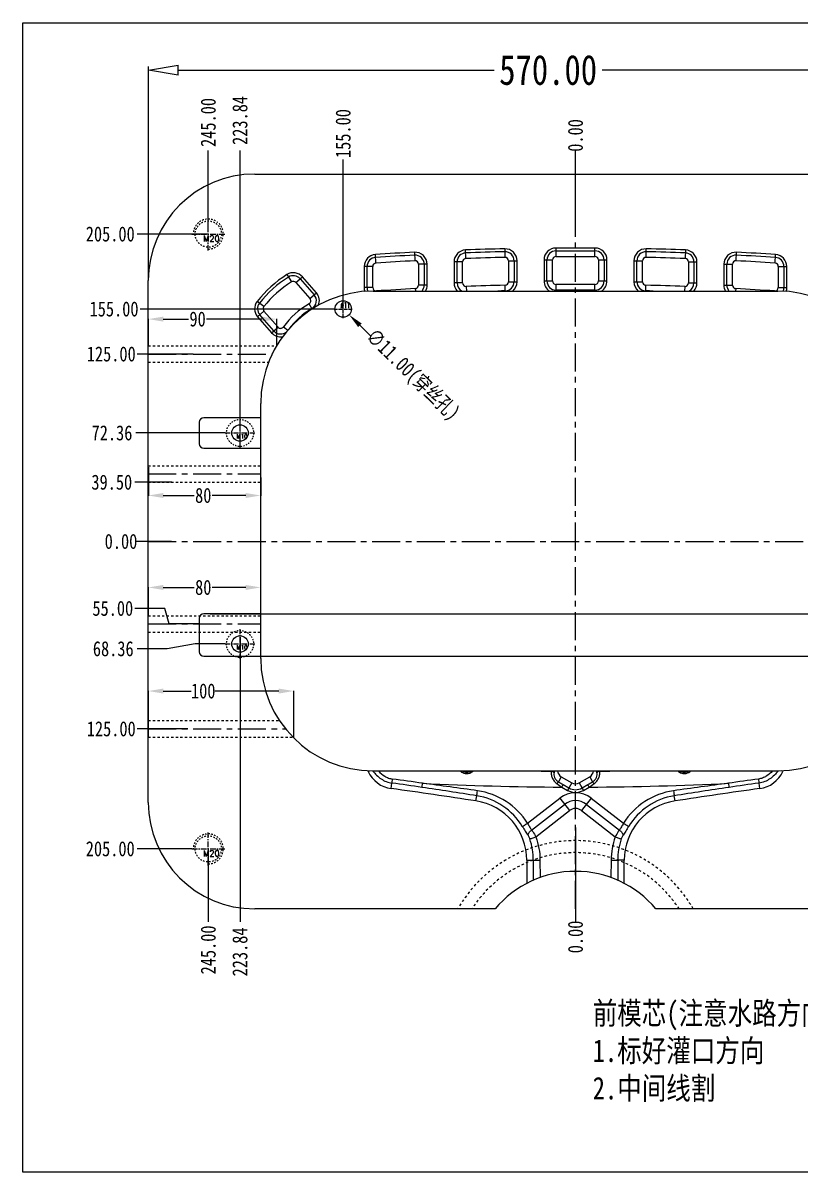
# Model space of a CAD drawing. Header units: millimetres. Extents: x 309 to 11345, y -1340 to 1318.
# Drawn here: x 1798 to 2316, y -884 to -118 of the extents above; entities that cross this region are included whole.
import ezdxf

# ---------------------------------------------------------------- set-up
doc = ezdxf.new("R2010")
doc.units = ezdxf.units.MM
doc.header["$LTSCALE"] = 16.335
doc.header["$PDMODE"] = 3
doc.header["$PDSIZE"] = 0.3125
doc.linetypes.add('CENTER', pattern=[0.6, 0.375, -0.075, 0.075, -0.075])
doc.linetypes.add('HIDDEN', pattern=[0.2, 0.1, -0.1])
doc.layers.get('0').update_dxf_attribs({"linetype": 'CONTINUOUS'})
doc.layers.get('Defpoints').update_dxf_attribs({"linetype": 'CONTINUOUS'})
for name, color, linetype, lineweight in [('cool', 153, 'HIDDEN', 9), ('insert', 85, 'CONTINUOUS', 20), ('screw', 33, 'CONTINUOUS', 13)]:
    doc.layers.add(name, color=color, linetype=linetype, lineweight=lineweight)
doc.layers.add('DEFAULT_2', color=8, linetype='HIDDEN')
doc.styles.get("Standard").update_dxf_attribs({"font": 'txt', "width": 0.8})
doc.styles.add('TXT', font='txt.shx', dxfattribs={"bigfont": 'gbcbig.shx'})
doc.styles.add('TXT05', font='txt.shx', dxfattribs={"width": 0.5, "bigfont": 'gbcbig.shx'})
doc.dimstyles.get("Standard").update_dxf_attribs({"dimtxt": 0.15625, "dimasz": 0.1875, "dimexe": 0.125, "dimexo": 0.0625, "dimtad": 0, "dimtih": 1, "dimtoh": 1, "dimdsep": 46, "dimtxsty": 'Standard', "dimcen": 0.09, "dimadec": 0, "dimazin": 0, "dimtp": 0.01, "dimtm": 0.01, "dimtfac": 1, "dimtofl": 0, "dimtmove": 0, "dimatfit": 3, "dimfxl": 0, "dimtolj": 1, "dimarcsym": 0})
doc.dimstyles.new('STANDARD$0', dxfattribs={"dimscale": 2, "dimtxt": 3, "dimasz": 3, "dimexe": 1.25, "dimexo": 0.625, "dimgap": 0.5, "dimtad": 0, "dimdsep": 46, "dimlunit": 6, "dimtxsty": 'Standard', "dimblk": 'CLOSEDBLANK', "dimcen": 0, "dimclrt": 2, "dimazin": 2, "dimtfac": 2, "dimtmove": 1, "dimatfit": 3, "dimfxl": 0, "dimtolj": 1, "dimtzin": 0, "dimarcsym": 0})

# ---------------------------------------------------------------- blocks, each defined once
blk = doc.blocks.new('screw_m20_g')
at = {"layer": 'screw', "color": 1, "linetype": 'CENTER', "ltscale": 0.621977}
for p, q in [((0, -11), (0, 11)), ((-11, 0), (11, 0))]:
    blk.add_line(p, q, dxfattribs=at)
at = {"layer": 'screw', "linetype": 'HIDDEN', "ltscale": 0.621977}
blk.add_circle((0, 0), 8.75, dxfattribs=at)
at = {"layer": 'screw', "color": 92, "linetype": 'HIDDEN', "ltscale": 0.621977}
blk.add_arc((0, 0), 10, 270, 180, dxfattribs=at)
at = {"layer": 'screw', "color": 6, "style": 'TXT'}
blk.add_text('M20', height=4, dxfattribs=at).set_placement((-3.4, -5))
blk = doc.blocks.new('screw_m10_i')
at = {"layer": 'screw', "color": 1, "linetype": 'CENTER', "ltscale": 0.55978}
for p, q in [((0, -9.9), (0, 9.9)), ((-9.9, 0), (9.9, 0))]:
    blk.add_line(p, q, dxfattribs=at)
at = {"layer": 'screw', "color": 8, "linetype": 'HIDDEN', "ltscale": 0.55978}
blk.add_circle((0, 0), 9, dxfattribs=at)
at = {"layer": 'screw', "color": 33}
blk.add_circle((0, 0), 5.5, dxfattribs=at)
at = {"layer": 'screw', "color": 6, "style": 'TXT'}
blk.add_text('M10', height=2.7, dxfattribs=at).set_placement((-2.34, -3.6))
blk = doc.blocks.new('*D55')
at = {"color": 4, "lineweight": -2}
for p, q in [((1881.23, -332.9), (1881.23, -315.05)), ((1891.23, -315.17), (1908.09, -315.17)), ((1956.87, -315.17), (1920.09, -315.17)), ((1966.87, -332.9), (1966.87, -315.05))]:
    blk.add_line(p, q, dxfattribs=at)
at = {"color": 4}
for points in [[(1891.23, -313.51), (1891.23, -316.84), (1881.23, -315.17)], [(1956.87, -313.51), (1956.87, -316.84), (1966.87, -315.17)]]:
    blk.add_solid(points, dxfattribs=at)
at = {"layer": 'Defpoints', "color": 0}
for p in [(1881.23, -315.17), (1881.23, -332.96), (1966.87, -332.96)]:
    blk.add_point(p, dxfattribs=at)
at = {"color": 6, "insert": (1914.09, -315.17), "char_height": 10, "attachment_point": 5}
blk.add_mtext('\\A1;90', dxfattribs=at)
blk = doc.blocks.new('*D54')
at = {"color": 4, "lineweight": -2}
for p, q in [((1881.23, -593.96), (1881.23, -563.08)), ((1891.23, -563.21), (1909.86, -563.21)), ((1968.2, -563.21), (1925.86, -563.21)), ((1978.2, -594.43), (1978.2, -563.08))]:
    blk.add_line(p, q, dxfattribs=at)
at = {"color": 4}
for points in [[(1891.23, -561.54), (1891.23, -564.88), (1881.23, -563.21)], [(1968.2, -561.54), (1968.2, -564.88), (1978.2, -563.21)]]:
    blk.add_solid(points, dxfattribs=at)
at = {"layer": 'Defpoints', "color": 0}
for p in [(1881.23, -563.21), (1881.23, -594.02), (1978.2, -594.49)]:
    blk.add_point(p, dxfattribs=at)
at = {"color": 6, "insert": (1917.86, -563.21), "char_height": 10, "attachment_point": 5}
blk.add_mtext('\\A1;100', dxfattribs=at)
blk = doc.blocks.new('*D56')
at = {"color": 4, "lineweight": -2}
for p, q in [((1881.23, -512.96), (1881.23, -494)), ((1891.23, -494.12), (1911.86, -494.12)), ((1946.23, -494.12), (1923.86, -494.12)), ((1956.23, -506.16), (1956.23, -494))]:
    blk.add_line(p, q, dxfattribs=at)
at = {"color": 4}
for points in [[(1891.23, -492.46), (1891.23, -495.79), (1881.23, -494.12)], [(1946.23, -492.46), (1946.23, -495.79), (1956.23, -494.12)]]:
    blk.add_solid(points, dxfattribs=at)
at = {"layer": 'Defpoints', "color": 0}
for p in [(1881.23, -494.12), (1881.23, -513.02), (1956.23, -506.22)]:
    blk.add_point(p, dxfattribs=at)
at = {"color": 6, "insert": (1917.86, -494.12), "char_height": 10, "attachment_point": 5}
blk.add_mtext('\\A1;80', dxfattribs=at)
blk = doc.blocks.new('*D57')
at = {"color": 4, "lineweight": -2}
for p, q in [((1881.23, -413.96), (1881.23, -432.92)), ((1956.23, -420.76), (1956.23, -432.92)), ((1891.23, -432.79), (1911.86, -432.79)), ((1946.23, -432.79), (1923.86, -432.79))]:
    blk.add_line(p, q, dxfattribs=at)
at = {"color": 4}
for points in [[(1891.23, -431.13), (1891.23, -434.46), (1881.23, -432.79)], [(1946.23, -431.13), (1946.23, -434.46), (1956.23, -432.79)]]:
    blk.add_solid(points, dxfattribs=at)
at = {"layer": 'Defpoints', "color": 0}
for p in [(1881.23, -413.9), (1956.23, -420.69), (1881.23, -432.79)]:
    blk.add_point(p, dxfattribs=at)
at = {"color": 6, "insert": (1917.86, -432.79), "char_height": 10, "attachment_point": 5}
blk.add_mtext('\\A1;80', dxfattribs=at)
blk = doc.blocks.new('*D58')
at = {"color": 4, "lineweight": -2}
blk.add_line((2435.87, -463.46), (2459.47, -463.46), dxfattribs=at)
at = {"layer": 'Defpoints', "color": 0}
for p in [(2166.23, -463.46), (2435.8, -463.46), (2459.47, -463.46)]:
    blk.add_point(p, dxfattribs=at)
at = {"color": 6, "insert": (2469.47, -463.46), "char_height": 10, "attachment_point": 5}
blk.add_mtext('\\A1;0.00', dxfattribs=at)
blk = doc.blocks.new('*D59')
at = {"color": 4, "lineweight": -2}
blk.add_line((2400.03, -391.1), (2459.47, -391.1), dxfattribs=at)
at = {"layer": 'Defpoints', "color": 0}
for p in [(2399.97, -391.1), (2459.47, -391.1), (2166.23, -463.46)]:
    blk.add_point(p, dxfattribs=at)
at = {"color": 6, "insert": (2475.47, -391.1), "char_height": 10, "attachment_point": 5}
blk.add_mtext('\\A1;72.36', dxfattribs=at)
blk = doc.blocks.new('*D60')
at = {"color": 4, "lineweight": -2}
blk.add_line((2421.26, -338.46), (2458.63, -338.46), dxfattribs=at)
at = {"layer": 'Defpoints', "color": 0}
for p in [(2421.19, -338.46), (2458.63, -338.46), (2166.23, -463.46)]:
    blk.add_point(p, dxfattribs=at)
at = {"color": 6, "insert": (2475.97, -338.46), "char_height": 10, "attachment_point": 5}
blk.add_mtext('\\A1;125.00', dxfattribs=at)
blk = doc.blocks.new('*D61')
at = {"color": 4, "lineweight": -2}
blk.add_line((2411.29, -258.46), (2458.63, -258.46), dxfattribs=at)
at = {"layer": 'Defpoints', "color": 0}
for p in [(2411.23, -258.46), (2458.63, -258.46), (2166.23, -463.46)]:
    blk.add_point(p, dxfattribs=at)
at = {"color": 6, "insert": (2476.63, -258.46), "char_height": 10, "attachment_point": 5}
blk.add_mtext('\\A1;205.00', dxfattribs=at)
blk = doc.blocks.new('*D62')
at = {"color": 4, "lineweight": -2}
blk.add_line((2400.03, -521.82), (2458.63, -521.82), dxfattribs=at)
at = {"layer": 'Defpoints', "color": 0}
for p in [(2166.23, -463.46), (2399.97, -521.82), (2458.63, -521.82)]:
    blk.add_point(p, dxfattribs=at)
at = {"color": 6, "insert": (2474.63, -521.82), "char_height": 10, "attachment_point": 5}
blk.add_mtext('\\A1;58.36', dxfattribs=at)
blk = doc.blocks.new('*D63')
at = {"color": 4, "lineweight": -2}
blk.add_line((2424.86, -588.46), (2458.63, -588.46), dxfattribs=at)
at = {"layer": 'Defpoints', "color": 0}
for p in [(2166.23, -463.46), (2424.8, -588.46), (2458.63, -588.46)]:
    blk.add_point(p, dxfattribs=at)
at = {"color": 6, "insert": (2475.97, -588.46), "char_height": 10, "attachment_point": 5}
blk.add_mtext('\\A1;125.00', dxfattribs=at)
blk = doc.blocks.new('*D64')
at = {"color": 4, "lineweight": -2}
blk.add_line((2422.29, -668.46), (2458.63, -668.46), dxfattribs=at)
at = {"layer": 'Defpoints', "color": 0}
for p in [(2166.23, -463.46), (2422.23, -668.46), (2458.63, -668.46)]:
    blk.add_point(p, dxfattribs=at)
at = {"color": 6, "insert": (2476.63, -668.46), "char_height": 10, "attachment_point": 5}
blk.add_mtext('\\A1;205.00', dxfattribs=at)
blk = doc.blocks.new('*D65')
at = {"color": 4, "lineweight": -2}
blk.add_line((2166.23, -654.14), (2166.23, -717.19), dxfattribs=at)
at = {"layer": 'Defpoints', "color": 0}
for p in [(2166.23, -463.46), (2166.23, -654.07), (2166.23, -717.19)]:
    blk.add_point(p, dxfattribs=at)
at = {"color": 6, "insert": (2166.23, -727.19), "char_height": 10, "attachment_point": 5, "rotation": 90}
blk.add_mtext('\\A1;0.00', dxfattribs=at)
blk = doc.blocks.new('*D66')
at = {"color": 4, "lineweight": -2}
blk.add_line((2411.23, -668.52), (2411.23, -717.19), dxfattribs=at)
at = {"layer": 'Defpoints', "color": 0}
for p in [(2166.23, -463.46), (2411.23, -668.46), (2411.23, -717.19)]:
    blk.add_point(p, dxfattribs=at)
at = {"color": 6, "insert": (2411.23, -735.86), "char_height": 10, "attachment_point": 5, "rotation": 90}
blk.add_mtext('\\A1;245.00', dxfattribs=at)
blk = doc.blocks.new('*D67')
at = {"color": 4, "lineweight": -2}
blk.add_line((2390.07, -527.38), (2390.07, -717.19), dxfattribs=at)
at = {"layer": 'Defpoints', "color": 0}
for p in [(2166.23, -463.46), (2390.07, -527.32), (2390.07, -717.19)]:
    blk.add_point(p, dxfattribs=at)
at = {"color": 6, "insert": (2390.07, -737.19), "char_height": 10, "attachment_point": 5, "rotation": 90}
blk.add_mtext('\\A1;223.84', dxfattribs=at)
blk = doc.blocks.new('*D68')
at = {"color": 4, "lineweight": -2}
blk.add_line((2166.23, -242.78), (2166.23, -202.68), dxfattribs=at)
at = {"layer": 'Defpoints', "color": 0}
for p in [(2166.23, -202.68), (2166.23, -242.84), (2166.23, -463.46)]:
    blk.add_point(p, dxfattribs=at)
at = {"color": 6, "insert": (2166.23, -192.68), "char_height": 10, "attachment_point": 5, "rotation": 90}
blk.add_mtext('\\A1;0.00', dxfattribs=at)
blk = doc.blocks.new('*D69')
at = {"color": 4, "lineweight": -2}
blk.add_line((2390.07, -384.14), (2390.07, -202.68), dxfattribs=at)
at = {"layer": 'Defpoints', "color": 0}
for p in [(2390.07, -202.68), (2390.07, -384.21), (2166.23, -463.46)]:
    blk.add_point(p, dxfattribs=at)
at = {"color": 6, "insert": (2390.07, -182.68), "char_height": 10, "attachment_point": 5, "rotation": 90}
blk.add_mtext('\\A1;223.84', dxfattribs=at)
blk = doc.blocks.new('*D70')
at = {"color": 4, "lineweight": -2}
blk.add_line((2411.23, -253.48), (2411.23, -202.68), dxfattribs=at)
at = {"layer": 'Defpoints', "color": 0}
for p in [(2411.23, -202.68), (2411.23, -253.55), (2166.23, -463.46)]:
    blk.add_point(p, dxfattribs=at)
at = {"color": 6, "insert": (2411.23, -184.02), "char_height": 10, "attachment_point": 5, "rotation": 90}
blk.add_mtext('\\A1;245.00', dxfattribs=at)
blk = doc.blocks.new('_ClosedBlank')
at = {"color": 0, "linetype": 'ByBlock', "lineweight": -2}
for p, q in [((-1, 0.167), (0, 0)), ((-1, 0.167), (-1, -0.167)), ((0, 0), (-1, -0.167))]:
    blk.add_line(p, q, dxfattribs=at)
blk = doc.blocks.new('*D71')
at = {"color": 4, "lineweight": -2}
for p, q in [((1881.23, -288.21), (1881.23, -146.6)), ((1901.23, -149.1), (2111.98, -149.1)), ((2431.23, -149.1), (2183.98, -149.1)), ((2451.23, -316.21), (2451.23, -146.6))]:
    blk.add_line(p, q, dxfattribs=at)
at = {"layer": 'Defpoints', "color": 0}
for p in [(1881.23, -149.1), (1881.23, -289.46), (2451.23, -317.46)]:
    blk.add_point(p, dxfattribs=at)
at = {"color": 4, "lineweight": -2, "xscale": 20, "yscale": 20, "zscale": 20, "rotation": 180}
blk.add_blockref('_ClosedBlank', (1881.23, -149.1), dxfattribs=at)
at = {"color": 4, "lineweight": -2, "xscale": 20, "yscale": 20, "zscale": 20}
blk.add_blockref('_ClosedBlank', (2451.23, -149.1), dxfattribs=at)
at = {"color": 6, "insert": (2147.98, -149.1), "char_height": 20, "attachment_point": 5}
blk.add_mtext('\\A1;570.00', dxfattribs=at)
blk = doc.blocks.new('*D73')
at = {"color": 4, "lineweight": -2}
blk.add_line((1896.59, -463.46), (1872.99, -463.46), dxfattribs=at)
at = {"layer": 'Defpoints', "color": 0}
for p in [(1872.99, -463.46), (1896.65, -463.46), (2166.23, -463.46)]:
    blk.add_point(p, dxfattribs=at)
at = {"color": 6, "insert": (1862.99, -463.46), "char_height": 10, "attachment_point": 5}
blk.add_mtext('\\A1;0.00', dxfattribs=at)
blk = doc.blocks.new('*D75')
at = {"color": 4, "lineweight": -2}
blk.add_line((1932.43, -391.1), (1872.99, -391.1), dxfattribs=at)
at = {"layer": 'Defpoints', "color": 0}
for p in [(1872.99, -391.1), (1932.49, -391.1), (2166.23, -463.46)]:
    blk.add_point(p, dxfattribs=at)
at = {"color": 6, "insert": (1856.99, -391.1), "char_height": 10, "attachment_point": 5}
blk.add_mtext('\\A1;72.36', dxfattribs=at)
blk = doc.blocks.new('*D74')
at = {"color": 4, "lineweight": -2}
blk.add_line((1911.2, -338.46), (1873.82, -338.46), dxfattribs=at)
at = {"layer": 'Defpoints', "color": 0}
for p in [(1873.82, -338.46), (1911.27, -338.46), (2166.23, -463.46)]:
    blk.add_point(p, dxfattribs=at)
at = {"color": 6, "insert": (1856.49, -338.46), "char_height": 10, "attachment_point": 5}
blk.add_mtext('\\A1;125.00', dxfattribs=at)
blk = doc.blocks.new('*D76')
at = {"color": 4, "lineweight": -2}
blk.add_line((1921.17, -258.46), (1873.82, -258.46), dxfattribs=at)
at = {"layer": 'Defpoints', "color": 0}
for p in [(1873.82, -258.46), (1921.23, -258.46), (2166.23, -463.46)]:
    blk.add_point(p, dxfattribs=at)
at = {"color": 6, "insert": (1855.82, -258.46), "char_height": 10, "attachment_point": 5}
blk.add_mtext('\\A1;205.00', dxfattribs=at)
blk = doc.blocks.new('*D77')
at = {"color": 4, "lineweight": -2}
for p, q in [((1893.82, -535.04), (1873.82, -535.04)), ((1912.49, -531.82), (1893.82, -535.04)), ((1932.43, -531.82), (1912.49, -531.82))]:
    blk.add_line(p, q, dxfattribs=at)
at = {"layer": 'Defpoints', "color": 0}
for p in [(2166.23, -463.46), (1873.82, -535.04), (1932.49, -531.82)]:
    blk.add_point(p, dxfattribs=at)
at = {"color": 6, "insert": (1857.82, -535.04), "char_height": 10, "attachment_point": 5}
blk.add_mtext('\\A1;68.36', dxfattribs=at)
blk = doc.blocks.new('*D78')
at = {"color": 4, "lineweight": -2}
blk.add_line((1907.6, -588.46), (1873.82, -588.46), dxfattribs=at)
at = {"layer": 'Defpoints', "color": 0}
for p in [(2166.23, -463.46), (1873.82, -588.46), (1907.66, -588.46)]:
    blk.add_point(p, dxfattribs=at)
at = {"color": 6, "insert": (1856.49, -588.46), "char_height": 10, "attachment_point": 5}
blk.add_mtext('\\A1;125.00', dxfattribs=at)
blk = doc.blocks.new('*D79')
at = {"color": 4, "lineweight": -2}
blk.add_line((1910.17, -668.46), (1873.82, -668.46), dxfattribs=at)
at = {"layer": 'Defpoints', "color": 0}
for p in [(2166.23, -463.46), (1873.82, -668.46), (1910.23, -668.46)]:
    blk.add_point(p, dxfattribs=at)
at = {"color": 6, "insert": (1855.82, -668.46), "char_height": 10, "attachment_point": 5}
blk.add_mtext('\\A1;205.00', dxfattribs=at)
blk = doc.blocks.new('*D80')
at = {"color": 4, "lineweight": -2}
blk.add_line((1921.23, -668.52), (1921.23, -717.19), dxfattribs=at)
at = {"layer": 'Defpoints', "color": 0}
for p in [(2166.23, -463.46), (1921.23, -668.46), (1921.23, -717.19)]:
    blk.add_point(p, dxfattribs=at)
at = {"color": 6, "insert": (1921.23, -735.86), "char_height": 10, "attachment_point": 5, "rotation": 90}
blk.add_mtext('\\A1;245.00', dxfattribs=at)
blk = doc.blocks.new('*D81')
at = {"color": 4, "lineweight": -2}
blk.add_line((1942.39, -527.38), (1942.39, -717.19), dxfattribs=at)
at = {"layer": 'Defpoints', "color": 0}
for p in [(2166.23, -463.46), (1942.39, -527.32), (1942.39, -717.19)]:
    blk.add_point(p, dxfattribs=at)
at = {"color": 6, "insert": (1942.39, -737.19), "char_height": 10, "attachment_point": 5, "rotation": 90}
blk.add_mtext('\\A1;223.84', dxfattribs=at)
blk = doc.blocks.new('*D82')
at = {"color": 4, "lineweight": -2}
blk.add_line((1942.39, -384.14), (1942.39, -202.68), dxfattribs=at)
at = {"layer": 'Defpoints', "color": 0}
for p in [(1942.39, -202.68), (1942.39, -384.21), (2166.23, -463.46)]:
    blk.add_point(p, dxfattribs=at)
at = {"color": 6, "insert": (1942.39, -182.68), "char_height": 10, "attachment_point": 5, "rotation": 90}
blk.add_mtext('\\A1;223.84', dxfattribs=at)
blk = doc.blocks.new('*D83')
at = {"color": 4, "lineweight": -2}
blk.add_line((1921.23, -253.48), (1921.23, -202.68), dxfattribs=at)
at = {"layer": 'Defpoints', "color": 0}
for p in [(1921.23, -202.68), (1921.23, -253.55), (2166.23, -463.46)]:
    blk.add_point(p, dxfattribs=at)
at = {"color": 6, "insert": (1921.23, -184.02), "char_height": 10, "attachment_point": 5, "rotation": 90}
blk.add_mtext('\\A1;245.00', dxfattribs=at)
blk = doc.blocks.new('*D84')
at = {"color": 4, "lineweight": -2}
blk.add_line((1897, -423.96), (1872.19, -423.96), dxfattribs=at)
at = {"layer": 'Defpoints', "color": 0}
for p in [(1872.19, -423.96), (1897.07, -423.96), (2166.23, -463.46)]:
    blk.add_point(p, dxfattribs=at)
at = {"color": 6, "insert": (1856.85, -423.96), "char_height": 10, "attachment_point": 5}
blk.add_mtext('\\A1;39.50', dxfattribs=at)
blk = doc.blocks.new('*D85')
at = {"color": 4, "lineweight": -2}
for p, q in [((1892.19, -508.11), (1872.19, -508.11)), ((1895.23, -518.46), (1892.19, -508.11)), ((1915.17, -518.46), (1895.23, -518.46))]:
    blk.add_line(p, q, dxfattribs=at)
at = {"layer": 'Defpoints', "color": 0}
for p in [(2166.23, -463.46), (1872.19, -508.11), (1915.23, -518.46)]:
    blk.add_point(p, dxfattribs=at)
at = {"color": 6, "insert": (1857.52, -508.11), "char_height": 10, "attachment_point": 5}
blk.add_mtext('\\A1;55.00', dxfattribs=at)
blk = doc.blocks.new('csk_11')
at = {"layer": 'insert', "color": 1, "linetype": 'CENTER', "ltscale": 0.342088}
for p, q in [((-6.05, 0), (6.05, 0)), ((0, -6.05), (0, 6.05))]:
    blk.add_line(p, q, dxfattribs=at)
at = {"layer": 'insert'}
blk.add_circle((0, 0), 5.5, dxfattribs=at)
at = {"layer": 'insert', "color": 6, "style": 'TXT05', "width": 0.5}
blk.add_text('%%c11', height=3.96, dxfattribs=at).set_placement((-1.65, 0.55))
blk = doc.blocks.new('*D87')
at = {"color": 4, "lineweight": -2}
blk.add_line((2029.53, -326.21), (2022.36, -319.25), dxfattribs=at)
at = {"color": 4}
blk.add_solid([(2023.52, -318.05), (2021.2, -320.45), (2015.18, -312.29)], dxfattribs=at)
at = {"layer": 'Defpoints', "color": 0}
for p in [(2007.28, -304.63), (2015.18, -312.29)]:
    blk.add_point(p, dxfattribs=at)
at = {"color": 6, "insert": (2057.1, -352.95), "char_height": 10, "attachment_point": 5, "rotation": 315.87613}
blk.add_mtext('\\A1;∅11.00(穿丝孔)', dxfattribs=at)
blk = doc.blocks.new('*D88')
at = {"color": 4, "lineweight": -2}
blk.add_line((2005.12, -308.46), (1875.69, -308.46), dxfattribs=at)
at = {"layer": 'Defpoints', "color": 0}
for p in [(1875.69, -308.46), (2005.18, -308.46), (2166.23, -463.46)]:
    blk.add_point(p, dxfattribs=at)
at = {"color": 6, "insert": (1858.36, -308.46), "char_height": 10, "attachment_point": 5}
blk.add_mtext('\\A1;155.00', dxfattribs=at)
blk = doc.blocks.new('*D89')
at = {"color": 4, "lineweight": -2}
blk.add_line((2011.23, -308.4), (2011.23, -208.76), dxfattribs=at)
at = {"layer": 'Defpoints', "color": 0}
for p in [(2011.23, -208.76), (2011.23, -308.46), (2166.23, -463.46)]:
    blk.add_point(p, dxfattribs=at)
at = {"color": 6, "insert": (2011.23, -191.43), "char_height": 10, "attachment_point": 5, "rotation": 90}
blk.add_mtext('\\A1;155.00', dxfattribs=at)
blk = doc.blocks.new('*D215')
at = {"color": 4, "lineweight": -2}
for p, q in [((2448.48, -491.64), (2448.48, -471.64)), ((1922.53, -511.64), (2450.98, -511.64)), ((2448.48, -511.64), (2448.48, -539.99)), ((1925.65, -539.99), (2450.98, -539.99)), ((2448.48, -559.99), (2448.48, -579.99))]:
    blk.add_line(p, q, dxfattribs=at)
at = {"layer": 'Defpoints', "color": 0}
for p in [(1921.28, -511.64), (1924.4, -539.99), (2448.48, -539.99)]:
    blk.add_point(p, dxfattribs=at)
at = {"color": 4, "lineweight": -2, "xscale": 20, "yscale": 20, "zscale": 20}
for p, rotation in [((2448.48, -511.64), 270), ((2448.48, -539.99), 90)]:
    blk.add_blockref('_ClosedBlank', p, dxfattribs=dict(at, rotation=rotation))
at = {"color": 6, "insert": (2448.48, -510.6), "char_height": 20, "attachment_point": 5, "rotation": 90}
blk.add_mtext('\\A1;28.35', dxfattribs=at)

msp = doc.modelspace()

# ---------------------------------------------------------------- linework, layer by layer
at = {"color": 7, "linetype": 'Continuous'}
for p, q in [((1952.229, -218.458), (2380.229, -218.458)), ((2153.229, -273.461), (2153.229, -267.748)), ((2179.229, -267.748), (2153.229, -267.748)), ((2179.229, -273.461), (2179.229, -267.748)), ((2033.08, -277.804), (2032.708, -272.104)), ((2058.81, -270.566), (2059.109, -276.271)), ((2093.147, -274.769), (2092.943, -269.06)), ((2119.045, -268.292), (2119.177, -274.003)), ((2145.229, -275.748), (2145.229, -289.748)), ((2145.229, -275.748), (2150.942, -275.748)), ((2147.183, -289.748), (2147.183, -275.748)), ((2150.942, -289.748), (2150.942, -275.748)), ((2153.229, -269.702), (2179.229, -269.702)), ((2153.229, -273.461), (2179.229, -273.461)), ((2181.517, -275.748), (2181.517, -289.748)), ((2181.517, -275.748), (2187.229, -275.748)), ((2185.275, -275.748), (2185.275, -289.748)), ((2187.229, -289.748), (2187.229, -275.748)), ((2213.282, -274.003), (2213.413, -268.292)), ((2239.515, -269.06), (2239.311, -274.769)), ((2273.349, -276.271), (2273.649, -270.566)), ((2299.378, -277.804), (2299.751, -272.104)), ((2025.229, -280.087), (2025.229, -294.117)), ((2030.942, -280.087), (2025.229, -280.087)), ((2027.183, -294.117), (2027.183, -280.087)), ((2030.942, -294.117), (2030.942, -280.087)), ((2061.517, -278.555), (2061.517, -292.575)), ((2067.229, -278.555), (2061.517, -278.555)), ((2065.275, -278.555), (2065.275, -292.575)), ((2067.229, -292.575), (2067.229, -278.555)), ((2085.229, -277.054), (2085.229, -291.063)), ((2090.942, -277.054), (2085.229, -277.054)), ((2087.183, -291.063), (2087.183, -277.054)), ((2090.942, -291.063), (2090.942, -277.054)), ((2121.517, -276.29), (2121.517, -290.293)), ((2121.517, -276.29), (2127.229, -276.29)), ((2125.275, -276.29), (2125.275, -290.293)), ((2127.229, -290.293), (2127.229, -276.29)), ((2205.229, -276.29), (2205.229, -290.293)), ((2205.229, -276.29), (2210.942, -276.29)), ((2207.183, -290.293), (2207.183, -276.29)), ((2210.942, -290.293), (2210.942, -276.29)), ((2241.517, -277.054), (2241.517, -291.063)), ((2241.517, -277.054), (2247.229, -277.054)), ((2245.275, -277.054), (2245.275, -291.063)), ((2247.229, -291.063), (2247.229, -277.054)), ((2265.229, -278.555), (2265.229, -292.575)), ((2265.229, -278.555), (2270.942, -278.555)), ((2267.183, -292.575), (2267.183, -278.555)), ((2270.942, -292.575), (2270.942, -278.555)), ((2301.517, -280.087), (2301.517, -294.117)), ((2301.517, -280.087), (2307.229, -280.087)), ((2305.275, -280.087), (2305.275, -294.117)), ((2307.229, -294.117), (2307.229, -280.087)), ((1881.229, -637.458), (1881.229, -289.458)), ((1973.721, -285.462), (1976.754, -290.303)), ((1979.692, -290.737), (1983.994, -286.979)), ((1979.692, -290.737), (1989.048, -301.449)), ((1982.522, -288.264), (1991.879, -298.976)), ((1993.35, -297.691), (1983.994, -286.979)), ((2090.942, -291.063), (2085.229, -291.063)), ((2121.517, -290.293), (2127.229, -290.293)), ((2145.229, -289.748), (2150.942, -289.748)), ((2181.517, -289.748), (2187.229, -289.748)), ((2205.229, -290.293), (2210.942, -290.293)), ((2241.517, -291.063), (2247.229, -291.063)), ((1989.048, -301.449), (1993.35, -297.691)), ((2030.942, -294.117), (2025.229, -294.117)), ((2059.35, -294.859), (2059.435, -296.458)), ((2067.229, -292.575), (2061.517, -292.575)), ((2093.312, -293.349), (2093.424, -296.458)), ((2119.372, -296.458), (2119.282, -292.58)), ((2153.229, -296.458), (2153.229, -292.035)), ((2179.229, -292.035), (2153.229, -292.035)), ((2179.229, -295.794), (2153.229, -295.794)), ((2179.229, -296.458), (2179.229, -292.035)), ((2213.086, -296.458), (2213.176, -292.58)), ((2239.147, -293.349), (2239.035, -296.458)), ((2265.229, -292.575), (2270.942, -292.575)), ((2273.108, -294.859), (2273.024, -296.458)), ((2301.517, -294.117), (2307.229, -294.117)), ((1958.314, -306.864), (1953.825, -303.33)), ((1990.491, -308.486), (1988.461, -304.939)), ((1954.086, -313.542), (1958.388, -309.784)), ((1954.086, -313.542), (1963.499, -324.318)), ((1964.97, -323.033), (1955.557, -312.257)), ((1967.801, -320.56), (1958.388, -309.784)), ((1963.499, -324.318), (1967.801, -320.56)), ((1971.385, -320.384), (1974.389, -322.528)), ((1956.229, -380.928), (1918.229, -380.928)), ((1915.229, -383.928), (1915.229, -398.273)), ((1918.229, -401.273), (1956.229, -401.273)), ((1956.229, -511.643), (1918.229, -511.643)), ((1915.229, -514.643), (1915.229, -536.988)), ((1918.229, -539.988), (1956.229, -539.988)), ((2027.901, -616.89), (2027.66, -616.373)), ((2027.901, -616.89), (2028.905, -616.422)), ((2156.761, -620.418), (2154.842, -623.743)), ((2156.761, -620.418), (2163.729, -624.441)), ((2168.729, -624.441), (2175.697, -620.418)), ((2175.697, -620.418), (2177.617, -623.743)), ((2304.557, -616.89), (2303.554, -616.422)), ((2304.799, -616.373), (2304.557, -616.89)), ((2043.284, -628.249), (2043.795, -624.561)), ((2157.076, -627.26), (2158.016, -625.633)), ((2157.076, -627.26), (2160.845, -629.436)), ((2158.016, -625.633), (2161.785, -627.809)), ((2163.729, -624.441), (2160.845, -629.436)), ((2168.729, -624.441), (2171.613, -629.436)), ((2170.674, -627.809), (2174.443, -625.633)), ((2171.613, -629.436), (2175.383, -627.26)), ((2175.383, -627.26), (2174.443, -625.633)), ((2289.174, -628.249), (2288.664, -624.561)), ((2099.824, -636.521), (2100.358, -633.058)), ((2134.198, -651.408), (2155.681, -634.636)), ((2155.681, -634.636), (2162.164, -642.94)), ((2176.778, -634.636), (2170.294, -642.94)), ((2176.778, -634.636), (2198.26, -651.408)), ((2232.634, -636.521), (2232.1, -633.058)), ((2136.947, -655.945), (2158.922, -638.788)), ((2139.759, -660.432), (2162.164, -642.94)), ((2170.294, -642.94), (2192.699, -660.432)), ((2173.536, -638.788), (2195.512, -655.945)), ((2133.729, -676.054), (2138.047, -676.054)), ((2133.729, -676.054), (2133.729, -691.46)), ((2138.047, -676.054), (2137.989, -689.407)), ((2142.526, -676.054), (2142.673, -687.541)), ((2189.932, -676.054), (2189.786, -687.541)), ((2198.729, -676.054), (2194.411, -676.054)), ((2194.411, -676.054), (2194.469, -689.407)), ((2198.729, -691.46), (2198.729, -676.054)), ((2112.61, -708.458), (1952.229, -708.458)), ((2380.229, -708.458), (2219.848, -708.458))]:
    msp.add_line(p, q, dxfattribs=at)
at = {"color": 1, "linetype": 'CENTER', "ltscale": 3.047689}
for p, q in [((2166.229, -708.458), (2166.229, -218.458)), ((1881.229, -338.458), (1963.879, -338.458)), ((1881.229, -418.458), (1956.229, -418.458)), ((1881.229, -463.458), (2451.229, -463.458)), ((1881.229, -518.458), (1956.229, -518.458)), ((1881.229, -588.458), (1972.783, -588.458))]:
    msp.add_line(p, q, dxfattribs=at)
at = {"color": 2, "linetype": 'Continuous'}
for p, q in [((2031.229, -296.458), (2301.229, -296.458)), ((1956.229, -541.458), (1956.229, -371.458)), ((2031.229, -616.458), (2301.229, -616.458))]:
    msp.add_line(p, q, dxfattribs=at)
msp.add_lwpolyline([(1797.59, -117.684), (2677.344, -117.684), (2677.344, -883.961), (1797.59, -883.961)], close=True)
at = {"color": 7, "linetype": 'Continuous'}
for centre, radius, start, end in [((1952.229, -289.458), 71, 90, 180), ((2153.229, -275.748), 8, 90, 180), ((2179.229, -275.748), 8, 0, 90), ((2033.229, -280.087), 8, 93.736489, 180), ((2033.229, -280.087), 6.046, 93.736489, 180), ((2166.229, -2316.633), 2048.885, 93.005295, 93.736489), ((2166.229, -2316.633), 2046.931, 93.005295, 93.736489), ((2059.229, -278.555), 8, 0, 93.005295), ((2059.229, -278.555), 6.046, 0, 93.005295), ((2093.229, -277.054), 8, 92.049839, 180), ((2093.229, -277.054), 6.046, 92.049839, 180), ((2093.229, -277.054), 2.287, 92.049839, 180), ((2166.229, -2316.633), 2048.885, 91.319594, 92.049839), ((2166.229, -2316.633), 2046.931, 91.319594, 92.049839), ((2166.229, -2316.633), 2043.172, 91.319594, 92.049839), ((2119.229, -276.29), 8, 0, 91.319594), ((2119.229, -276.29), 6.046, 0, 91.319594), ((2119.229, -276.29), 2.287, 0, 91.319594), ((2153.229, -275.748), 6.046, 90, 180), ((2153.229, -275.748), 2.287, 90, 180), ((2179.229, -275.748), 6.046, 0, 90), ((2179.229, -275.748), 2.287, 0, 90), ((2213.229, -276.29), 8, 88.680406, 180), ((2213.229, -276.29), 6.046, 88.680406, 180), ((2213.229, -276.29), 2.287, 88.680406, 180), ((2166.229, -2316.633), 2043.172, 87.950161, 88.680406), ((2166.229, -2316.633), 2046.931, 87.950161, 88.680406), ((2166.229, -2316.633), 2048.885, 87.950161, 88.680406), ((2239.229, -277.054), 2.287, 0, 87.950161), ((2239.229, -277.054), 6.046, 0, 87.950161), ((2239.229, -277.054), 8, 0, 87.950161), ((2273.229, -278.555), 8, 86.994705, 180), ((2273.229, -278.555), 6.046, 86.994705, 180), ((2166.229, -2316.633), 2046.931, 86.263511, 86.994705), ((2166.229, -2316.633), 2048.885, 86.263511, 86.994705), ((2299.229, -280.087), 6.046, 0, 86.263511), ((2299.229, -280.087), 8, 0, 86.263511), ((2033.229, -280.087), 2.287, 93.736489, 180), ((2166.229, -2316.633), 2043.172, 93.005295, 93.736489), ((2059.229, -278.555), 2.287, 0, 93.005295), ((2273.229, -278.555), 2.287, 86.994705, 180), ((2166.229, -2316.633), 2043.172, 86.263511, 86.994705), ((2299.229, -280.087), 2.287, 0, 86.263511), ((2015.189, -351.649), 78.105, 122.068367, 141.782298), ((2015.189, -351.649), 76.151, 122.068367, 141.782298), ((2015.189, -351.649), 72.392, 122.068367, 141.782298), ((1977.969, -292.242), 8, 41.136455, 122.068367), ((1977.969, -292.242), 6.046, 41.136455, 122.068367), ((1977.969, -292.242), 2.287, 41.136455, 122.068367), ((2093.229, -291.063), 8, 180, 222.401184), ((2093.229, -291.063), 6.046, 180, 243.153967), ((2093.229, -291.063), 2.287, 180, 272.064003), ((2119.229, -290.293), 2.287, 271.328711, 0), ((2119.229, -290.293), 6.046, 271.328711, 0), ((2119.229, -290.293), 8, 309.595026, 0), ((2153.229, -289.748), 8, 180, 237.008357), ((2153.229, -289.748), 6.046, 180, 270), ((2153.229, -289.748), 2.287, 180, 270), ((2179.229, -289.748), 6.046, 270, 0), ((2179.229, -289.748), 2.287, 270, 0), ((2179.229, -289.748), 8, 302.991643, 0), ((2213.229, -290.293), 8, 180, 230.404974), ((2213.229, -290.293), 6.046, 180, 268.671289), ((2213.229, -290.293), 2.287, 180, 268.671289), ((2239.229, -291.063), 2.287, 267.935997, 0), ((2239.229, -291.063), 6.046, 296.846033, 0), ((2239.229, -291.063), 8, 317.598816, 0), ((1987.325, -302.953), 8, 338.186333, 41.136455), ((2033.229, -294.117), 8, 180, 198.58228), ((2033.229, -294.117), 6.046, 180, 203.643356), ((2033.229, -294.117), 2.287, 179.999514, 273.762821), ((2166.229, -2316.633), 2024.597, 93.026072, 93.762335), ((2059.229, -292.575), 2.287, 273.026072, 0), ((2059.229, -292.575), 6.046, 320.038553, 0), ((2059.229, -292.575), 8, 330.96057, 0), ((2166.229, -2316.633), 2024.597, 91.328711, 92.064003), ((2166.229, -2316.633), 2020.838, 91.328711, 91.468118), ((2166.229, -2316.633), 2020.838, 88.531881, 88.671289), ((2166.229, -2316.633), 2024.597, 87.935997, 88.671289), ((2273.229, -292.575), 8, 180, 209.03943), ((2273.229, -292.575), 6.046, 180, 219.961447), ((2273.229, -292.575), 2.287, 180, 266.973928), ((2166.229, -2316.633), 2024.597, 86.237665, 86.973928), ((2299.229, -294.117), 2.287, 266.237179, 0.000486), ((2299.229, -294.117), 6.046, 336.356644, 0), ((2299.229, -294.117), 8, 341.41772, 0), ((1960.111, -308.279), 8, 141.782298, 221.136455), ((1960.111, -308.279), 6.046, 141.782298, 221.136455), ((2015.189, -351.649), 53.817, 119.778573, 144.482758), ((1987.325, -302.953), 2.287, 299.778573, 41.136455), ((1987.325, -302.953), 6.046, 299.778573, 41.136455), ((1960.111, -308.279), 2.287, 141.782298, 221.136455), ((2015.189, -351.649), 50.058, 119.778573, 143.59023), ((1969.524, -319.056), 2.287, 221.136455, 324.482758), ((1969.524, -319.056), 8, 221.136455, 279.685724), ((1969.524, -319.056), 6.046, 221.136455, 310.036579), ((1918.229, -383.928), 3, 90, 180), ((1918.229, -398.273), 3, 180, 270), ((1918.229, -514.643), 3, 90, 180), ((1918.229, -536.988), 3, 180, 270), ((2046.027, -608.438), 20, 205, 262.117079), ((2055.884, -597.496), 31.297, 217.290758, 217.565114), ((2093.661, -612.103), 6.163, 251.68577, 289.066469), ((2166.229, 1403.717), 2020.391, 269.161892, 269.54237), ((2160.624, -618.31), 10.668, 170.002163, 170.828448), ((2160.167, -619.666), 8.493, 157.810068, 166.174648), ((2159.261, -616.088), 5, 184.244471, 240), ((2173.197, -616.088), 5, 300, 355.755529), ((2172.293, -619.665), 8.492, 13.824715, 22.190457), ((2171.843, -618.309), 10.66, 9.171655, 9.99859), ((2166.229, 1403.717), 2020.391, 270.45763, 270.838108), ((2238.798, -612.106), 6.161, 254.271241, 282.595752), ((2286.431, -608.438), 20, 277.882921, 335), ((2276.577, -597.498), 31.293, 322.435156, 322.70955), ((1534.064, -4306.051), 3712.888, 81.235277, 82.117079), ((1663.481, -3333.603), 2735.608, 81.585402, 82.008645), ((1906.94, -1663.182), 1050.304, 81.389452, 82.493891), ((1511.421, -4346.928), 3760.276, 80.989191, 81.552828), ((1597.434, -4191.174), 3596.871, 81.9541, 82.543872), ((2166.229, 1403.717), 2030.998, 267.120159, 269.741778), ((2230.134, -517.432), 131.908, 234.696626, 236.368006), ((2225.21, -509.148), 134.476, 238.447546, 240.021438), ((2166.229, -620.111), 8.889, 240, 300), ((2166.229, -620.111), 5, 240, 300), ((2107.249, -509.148), 134.476, 299.978562, 301.552454), ((2166.229, 1403.717), 2030.998, 270.258222, 272.879841), ((2102.328, -517.437), 131.901, 303.631957, 305.303391), ((2735.024, -4191.166), 3596.864, 97.456128, 98.045901), ((2821.038, -4346.93), 3760.279, 98.447172, 99.010808), ((2798.394, -4306.051), 3712.888, 97.882921, 98.764723), ((2425.141, -1660.513), 1047.609, 97.504688, 98.611969), ((2669.729, -3338.813), 2740.871, 97.991761, 98.414192), ((2093.536, -675.984), 43.465, 31.131236, 80.9696), ((2094.297, -676.249), 47.002, 31.905783, 81.95556), ((2166.229, -648.147), 17.141, 52.020543, 127.979457), ((2166.229, -620.111), 10.768, 240, 300), ((2238.161, -676.248), 47.001, 98.043601, 148.094942), ((2238.923, -675.985), 43.466, 99.030711, 148.868496), ((1952.229, -637.458), 71, 180, 270), ((2093.729, -676.054), 40, 0, 81.235277), ((2166.229, -648.147), 11.874, 52.020543, 127.979458), ((2166.229, -648.147), 6.606, 52.020543, 127.979458), ((2238.729, -676.054), 40, 98.764723, 180), ((2093.414, -675.904), 44.633, 359.807068, 18.433555), ((2239.046, -675.904), 44.636, 161.566907, 180.19247), ((2166.229, -753.458), 70, 40.005201, 139.994799)]:
    msp.add_arc(centre, radius, start, end, dxfattribs=at)
at = {"color": 2, "linetype": 'Continuous'}
for centre, start, end in [((2031.229, -371.458), 90, 180), ((2301.229, -371.458), 0, 90), ((2031.229, -541.458), 180, 270), ((2301.229, -541.458), 270, 0)]:
    msp.add_arc(centre, 75, start, end, dxfattribs=at)
at = {"color": 7, "linetype": 'Continuous'}
for points, knots in [([(2031.076, -616.577), (2031.833, -617.56), (2033.5, -619.473), (2036.487, -621.903), (2039.961, -623.713), (2042.505, -624.38), (2043.795, -624.561)], [0, 0, 0, 0, 0.2418222, 0.492696, 0.7461572, 1, 1, 1, 1]), ([(2034.803, -616.458), (2036.009, -617.811), (2038.097, -619.667), (2041.404, -621.3), (2043.222, -621.757), (2044.143, -621.878)], [0, 0, 0, 0, 0.49406, 0.7467872, 1, 1, 1, 1]), ([(2089.309, -616.458), (2089.469, -616.62), (2090.175, -617.259), (2091.036, -617.727), (2091.724, -617.954)], [0, 0, 0, 0, 0.2389952, 1, 1, 1, 1]), ([(2090.657, -616.458), (2091.506, -617.086), (2093.657, -617.745), (2095.811, -617.084), (2096.639, -616.458)], [0, 0, 0, 0, 0.5042367, 1, 1, 1, 1]), ([(2095.674, -617.928), (2095.903, -617.849), (2096.758, -617.496), (2097.53, -616.945), (2098.007, -616.458)], [0, 0, 0, 0, 0.2627999, 1, 1, 1, 1]), ([(2150.092, -616.61), (2149.995, -617.297), (2149.987, -618.803), (2150.585, -621.102), (2151.88, -623.334), (2153.174, -624.565), (2153.904, -625.083)], [0, 0, 0, 0, 0.2141641, 0.4583851, 0.7241542, 1, 1, 1, 1]), ([(2150.851, -616.781), (2150.911, -616.804), (2151.142, -616.902), (2151.359, -617.033), (2151.503, -617.15)], [0, 0, 0, 0, 0.2587689, 1, 1, 1, 1]), ([(2151.503, -617.15), (2151.547, -617.186), (2151.707, -617.328), (2151.844, -617.498), (2151.92, -617.636)], [0, 0, 0, 0, 0.2636545, 1, 1, 1, 1]), ([(2151.92, -617.636), (2151.803, -618.109), (2151.721, -619.192), (2152.155, -620.884), (2153.214, -622.515), (2154.26, -623.381), (2154.842, -623.743)], [0, 0, 0, 0, 0.2030575, 0.4435313, 0.7145989, 1, 1, 1, 1]), ([(2177.617, -623.743), (2178.199, -623.381), (2179.244, -622.515), (2180.304, -620.883), (2180.737, -619.192), (2180.655, -618.109), (2180.539, -617.636)], [0, 0, 0, 0, 0.2854298, 0.5564913, 0.7969544, 1, 1, 1, 1]), ([(2178.555, -625.083), (2179.285, -624.565), (2180.578, -623.334), (2181.873, -621.102), (2182.471, -618.803), (2182.463, -617.297), (2182.366, -616.61)], [0, 0, 0, 0, 0.2758897, 0.5416455, 0.7858443, 1, 1, 1, 1]), ([(2180.956, -617.15), (2180.912, -617.186), (2180.751, -617.328), (2180.615, -617.498), (2180.539, -617.636)], [0, 0, 0, 0, 0.2636546, 1, 1, 1, 1]), ([(2181.608, -616.781), (2181.547, -616.804), (2181.316, -616.902), (2181.1, -617.033), (2180.956, -617.15)], [0, 0, 0, 0, 0.2587689, 1, 1, 1, 1]), ([(2234.452, -616.458), (2234.804, -616.818), (2235.636, -617.47), (2236.607, -617.889), (2237.128, -618.036)], [0, 0, 0, 0, 0.4820279, 1, 1, 1, 1]), ([(2235.82, -616.458), (2236.649, -617.085), (2238.804, -617.745), (2240.954, -617.085), (2241.801, -616.458)], [0, 0, 0, 0, 0.4964435, 1, 1, 1, 1]), ([(2240.141, -618.118), (2240.723, -617.988), (2241.822, -617.569), (2242.756, -616.858), (2243.15, -616.458)], [0, 0, 0, 0, 0.5153884, 1, 1, 1, 1]), ([(2297.655, -616.458), (2296.45, -617.811), (2294.362, -619.667), (2291.054, -621.3), (2289.236, -621.757), (2288.315, -621.878)], [0, 0, 0, 0, 0.49406, 0.7467873, 1, 1, 1, 1]), ([(2301.382, -616.577), (2300.626, -617.56), (2298.958, -619.473), (2295.972, -621.903), (2292.497, -623.713), (2289.953, -624.38), (2288.664, -624.561)], [0, 0, 0, 0, 0.2418222, 0.4926957, 0.746157, 1, 1, 1, 1]), ([(2043.795, -624.561), (2043.851, -624.211), (2043.965, -623.316), (2044.078, -622.422), (2044.143, -621.878)], [0, 0, 0, 0, 0.3927587, 1, 1, 1, 1]), ([(2063.796, -627.444), (2063.86, -627.092), (2063.99, -626.182), (2064.116, -625.272), (2064.189, -624.716)], [0, 0, 0, 0, 0.3895916, 1, 1, 1, 1]), ([(2153.904, -625.083), (2154.081, -624.8), (2154.331, -624.415), (2154.65, -623.973), (2154.783, -623.806), (2154.842, -623.743)], [0, 0, 0, 0, 0.6106965, 0.8419929, 1, 1, 1, 1]), ([(2178.555, -625.083), (2178.378, -624.8), (2178.127, -624.415), (2177.808, -623.973), (2177.676, -623.806), (2177.617, -623.743)], [0, 0, 0, 0, 0.6106958, 0.8419923, 1, 1, 1, 1]), ([(2268.27, -624.716), (2268.343, -625.272), (2268.469, -626.182), (2268.598, -627.092), (2268.663, -627.444)], [0, 0, 0, 0, 0.6104084, 1, 1, 1, 1]), ([(2288.315, -621.878), (2288.38, -622.422), (2288.493, -623.316), (2288.608, -624.211), (2288.664, -624.561)], [0, 0, 0, 0, 0.6072413, 1, 1, 1, 1]), ([(2100.358, -633.058), (2100.441, -632.626), (2100.612, -631.509), (2100.778, -630.392), (2100.875, -629.709)], [0, 0, 0, 0, 0.3896254, 1, 1, 1, 1]), ([(2231.584, -629.709), (2231.68, -630.392), (2231.847, -631.509), (2232.017, -632.626), (2232.1, -633.058)], [0, 0, 0, 0, 0.6103746, 1, 1, 1, 1]), ([(2130.742, -653.513), (2131.198, -653.252), (2132.35, -652.549), (2133.499, -651.843), (2134.198, -651.408)], [0, 0, 0, 0, 0.3896203, 1, 1, 1, 1]), ([(2130.742, -653.513), (2131.368, -654.55), (2132.595, -656.521), (2133.888, -658.451), (2134.54, -659.347)], [0, 0, 0, 0, 0.5222173, 1, 1, 1, 1]), ([(2134.198, -651.408), (2134.648, -652.209), (2135.52, -653.748), (2136.453, -655.254), (2136.947, -655.945)], [0, 0, 0, 0, 0.5197965, 1, 1, 1, 1]), ([(2134.54, -659.347), (2134.566, -659.065), (2134.75, -658.455), (2135.474, -657.227), (2136.31, -656.42), (2136.947, -655.945)], [0, 0, 0, 0, 0.2001564, 0.4402273, 1, 1, 1, 1]), ([(2136.947, -655.945), (2137.194, -656.273), (2138.223, -657.709), (2139.129, -659.233), (2139.759, -660.432)], [0, 0, 0, 0, 0.2327656, 1, 1, 1, 1]), ([(2195.512, -655.945), (2195.264, -656.273), (2194.235, -657.709), (2193.33, -659.233), (2192.699, -660.432)], [0, 0, 0, 0, 0.2327655, 1, 1, 1, 1]), ([(2198.26, -651.408), (2197.81, -652.209), (2196.939, -653.748), (2196.006, -655.254), (2195.512, -655.945)], [0, 0, 0, 0, 0.5197964, 1, 1, 1, 1]), ([(2195.512, -655.945), (2196.148, -656.42), (2196.984, -657.227), (2197.708, -658.455), (2197.892, -659.065), (2197.918, -659.347)], [0, 0, 0, 0, 0.559773, 0.7998438, 1, 1, 1, 1]), ([(2201.717, -653.513), (2201.09, -654.55), (2199.864, -656.521), (2198.571, -658.451), (2197.918, -659.347)], [0, 0, 0, 0, 0.5222167, 1, 1, 1, 1]), ([(2198.26, -651.408), (2198.96, -651.843), (2200.109, -652.549), (2201.26, -653.252), (2201.717, -653.513)], [0, 0, 0, 0, 0.6103797, 1, 1, 1, 1]), ([(2134.54, -659.347), (2134.664, -659.518), (2135.165, -660.281), (2135.536, -661.125), (2135.757, -661.79)], [0, 0, 0, 0, 0.2311328, 1, 1, 1, 1]), ([(2135.757, -661.79), (2135.969, -661.731), (2136.492, -661.564), (2137.828, -661.119), (2138.95, -660.723), (2139.759, -660.432)], [0, 0, 0, 0, 0.155777, 0.3896523, 1, 1, 1, 1]), ([(2139.759, -660.432), (2140.656, -662.929), (2142.013, -668.09), (2142.494, -673.401), (2142.526, -676.054)], [0, 0, 0, 0, 0.4999686, 1, 1, 1, 1]), ([(2192.699, -660.432), (2191.802, -662.929), (2190.445, -668.09), (2189.964, -673.401), (2189.932, -676.054)], [0, 0, 0, 0, 0.4999684, 1, 1, 1, 1]), ([(2192.699, -660.432), (2193.509, -660.723), (2194.63, -661.119), (2195.967, -661.565), (2196.49, -661.731), (2196.701, -661.79)], [0, 0, 0, 0, 0.6103476, 0.8442228, 1, 1, 1, 1]), ([(2197.918, -659.347), (2197.795, -659.518), (2197.293, -660.281), (2196.922, -661.125), (2196.701, -661.79)], [0, 0, 0, 0, 0.2311325, 1, 1, 1, 1]), ([(2138.047, -676.054), (2138.629, -676.075), (2140.122, -676.073), (2141.615, -676.065), (2142.526, -676.054)], [0, 0, 0, 0, 0.3896268, 1, 1, 1, 1]), ([(2189.932, -676.054), (2190.843, -676.065), (2192.336, -676.073), (2193.83, -676.075), (2194.411, -676.054)], [0, 0, 0, 0, 0.6103732, 1, 1, 1, 1])]:
    msp.add_open_spline(points, degree=3, knots=knots, dxfattribs=at)
for points in [[(2150.092, -616.61), (2150.351, -616.632), (2150.608, -616.69), (2150.851, -616.781)], [(2182.366, -616.61), (2182.108, -616.632), (2181.85, -616.69), (2181.608, -616.781)]]:
    msp.add_open_spline(points, degree=3, dxfattribs=at)
at = {"layer": 'cool', "ltscale": 0.932966}
for p, q in [((1881.229, -332.958), (1966.865, -332.958)), ((1881.229, -343.958), (1961.453, -343.958)), ((1881.229, -412.958), (1956.229, -412.958)), ((1881.229, -423.958), (1956.229, -423.958)), ((1881.229, -512.958), (1956.229, -512.958)), ((1881.229, -523.958), (1956.229, -523.958)), ((1881.229, -582.958), (1968.757, -582.958)), ((1881.229, -593.958), (1977.669, -593.958))]:
    msp.add_line(p, q, dxfattribs=at)
at = {"layer": 'DEFAULT_2', "color": 8, "linetype": 'HIDDEN'}
for radius, start, end in [(90.5, 29.817407, 150.182593), (82.5, 33.055731, 146.944269)]:
    msp.add_arc((2166.229, -753.458), radius, start, end, dxfattribs=at)
at = {"layer": 'screw', "color": 1, "linetype": 'CENTER', "ltscale": 0.126546}
msp.add_line((1942.388, -401.273), (1942.388, -380.928), dxfattribs=at)

# ---------------------------------------------------------------- block references
at = {"layer": 'insert'}
msp.add_blockref('csk_11', (2011.229, -308.458), dxfattribs=at)
at = {"layer": 'screw'}
for name, p in [('screw_m20_g', (1921.229, -258.458)), ('screw_m10_i', (1942.388, -391.101)), ('screw_m10_i', (1942.388, -531.816)), ('screw_m20_g', (1921.229, -668.458))]:
    msp.add_blockref(name, p, dxfattribs=at)

# ---------------------------------------------------------------- texts
at = {"insert": (2177.715, -770.518), "char_height": 15, "width": 230.74513, "attachment_point": 1}
msp.add_mtext('{\\fSimSun|b0|i0|c134|p2;前模芯(注意水路方向）\\P1.标好灌口方向\\P2.中间线割}', dxfattribs=at)

# ---------------------------------------------------------------- dimensions: what is measured, and where the dimension line sits
dim = msp.add_linear_dim(base=(1881.229, -149.102), p1=(2451.229, -317.459), p2=(1881.229, -289.458), dimstyle='STANDARD$0', override={"dimtxt": 10, "dimasz": 10, "dimgap": 0, "dimzin": 0, "dimclrd": 4, "dimclre": 4, "dimclrt": 6})
dim.commit()
dim.dimension.update_dxf_attribs({"geometry": '*D71', "text_midpoint": (2147.976, -149.102), "dimtype": 160})
for feature_location, offset, dtype, origin, picture, middle in [((1921.229, -253.546), (0, 50.864), 1, (2166.229, -463.458), '*D83', (1921.229, -184.015)), ((1942.388, -384.207), (0, 181.525), 1, (2166.229, -463.458), '*D82', (1942.388, -182.682)), ((2390.07, -384.207), (0, 181.525), 1, (2166.229, -463.458), '*D69', (2390.07, -182.682)), ((2411.229, -253.546), (0, 50.864), 1, (2166.229, -463.458), '*D70', (2411.229, -184.015)), ((2011.229, -308.458), (0, 99.698), 1, (2166.229, -463.458), '*D89', (2011.229, -191.427)), ((2166.22921488, -242.841763136), (0, 40.15962593), 1, (2166.22921488, -463.458028628), '*D68', (2166.22921488, -192.682137207)), ((1921.229, -258.458), (-47.405, 0), 0, (2166.229, -463.458), '*D76', (1855.825, -258.458)), ((2411.229, -258.458), (47.405, 0), 0, (2166.229, -463.458), '*D61', (2476.634, -258.458)), ((2005.179, -308.458), (-129.487, 0), 0, (2166.229, -463.458), '*D88', (1858.359, -308.458)), ((1911.265, -338.458), (-37.44, 0), 0, (2166.229, -463.458), '*D74', (1856.491, -338.458)), ((2421.193, -338.458), (37.44, 0), 0, (2166.229, -463.458), '*D60', (2475.967, -338.458)), ((1932.488, -391.101), (-59.497, 0), 0, (2166.229, -463.458), '*D75', (1856.991, -391.101)), ((2399.97, -391.101), (59.497, 0), 0, (2166.229, -463.458), '*D59', (2475.467, -391.101)), ((1897.066, -423.958), (-24.881, 0), 0, (2166.229, -463.458), '*D84', (1856.852, -423.958)), ((1896.653983716, -463.458028628), (-23.662920603, 0), 0, (2166.22921488, -463.458028628), '*D73', (1862.991063113, -463.458028628)), ((2435.804446043, -463.458028628), (23.662920603, 0), 0, (2166.22921488, -463.458028628), '*D58', (2469.467366646, -463.458028628)), ((1910.229, -668.458), (-36.405, 0), 0, (2166.229, -463.458), '*D79', (1855.825, -668.458)), ((1907.662, -588.458), (-33.837, 0), 0, (2166.229, -463.458), '*D78', (1856.491, -588.458)), ((1915.229, -518.458), (-43.044, 10.344), 0, (2166.229, -463.458), '*D85', (1857.519, -508.114)), ((1932.488, -531.816), (-58.664, -3.222), 0, (2166.229, -463.458), '*D77', (1857.825, -535.038)), ((1921.229, -668.458), (0, -48.731), 1, (2166.229, -463.458), '*D80', (1921.229, -735.855)), ((1942.388, -527.316), (0, -189.873), 1, (2166.229, -463.458), '*D81', (1942.388, -737.189)), ((2166.22921488, -654.073147831), (0, -63.115556779), 1, (2166.22921488, -463.458028628), '*D65', (2166.22921488, -727.18870461)), ((2399.97, -521.816), (58.664, 0), 0, (2166.229, -463.458), '*D62', (2474.634, -521.816)), ((2424.797, -588.458), (33.837, 0), 0, (2166.229, -463.458), '*D63', (2475.967, -588.458)), ((2422.229, -668.458), (36.405, 0), 0, (2166.229, -463.458), '*D64', (2476.634, -668.458)), ((2411.229, -668.458), (0, -48.731), 1, (2166.229, -463.458), '*D66', (2411.229, -735.855)), ((2390.07, -527.316), (0, -189.873), 1, (2166.229, -463.458), '*D67', (2390.07, -737.189))]:
    dim = msp.add_ordinate_dim(feature_location=feature_location, offset=offset, dtype=dtype, origin=origin, dimstyle='Standard', override={"dimtxt": 10, "dimasz": 10, "dimgap": 0, "dimtih": 0, "dimtoh": 0, "dimzin": 0, "dimcen": 0, "dimclrd": 4, "dimclre": 4, "dimclrt": 6, "dimadec": 2, "dimtp": 0, "dimtm": 0, "dimtzin": 0})
    dim.commit()
    dim.dimension.update_dxf_attribs({"geometry": picture, "text_midpoint": middle})
dim = msp.add_diameter_dim_2p(p1=(2007.281, -304.629), p2=(2015.177, -312.287), text='<>(穿丝孔)', dimstyle='Standard', override={"dimtxt": 10, "dimasz": 10, "dimgap": 0, "dimtih": 0, "dimtoh": 0, "dimzin": 0, "dimcen": 0, "dimclrd": 4, "dimclre": 4, "dimclrt": 6, "dimadec": 2, "dimtp": 0, "dimtm": 0, "dimtzin": 0})
dim.commit()
dim.dimension.update_dxf_attribs({"geometry": '*D87', "text_midpoint": (2057.099, -352.946)})
for base, p1, p2, text, picture, middle in [((1881.229, -315.172), (1966.865, -332.958), (1881.229, -332.958), '90', '*D55', (1914.09, -315.172)), ((1881.229, -432.794), (1956.229, -420.694), (1881.229, -413.896), '80', '*D57', (1917.86, -432.794)), ((1881.229, -494.122), (1956.229, -506.222), (1881.229, -513.021), '80', '*D56', (1917.86, -494.122)), ((1881.229, -563.209), (1978.196, -594.491), (1881.229, -594.021), '100', '*D54', (1917.86, -563.209))]:
    dim = msp.add_linear_dim(base=base, p1=p1, p2=p2, angle=180, text=text, dimstyle='STANDARD$0', override={"dimscale": 1, "dimtxt": 10, "dimasz": 10, "dimexe": 0.125, "dimexo": 0.0625, "dimgap": 0, "dimzin": 0, "dimlunit": 2, "dimclrd": 4, "dimclre": 4, "dimclrt": 6, "dimazin": 0, "dimtfac": 1, "dimtofl": 0, "dimtmove": 0})
    dim.commit()
    dim.dimension.update_dxf_attribs({"geometry": picture, "text_midpoint": middle, "dimtype": 160})
dim = msp.add_linear_dim(base=(2448.4843, -539.9884), p1=(1921.2782, -511.6426), p2=(1924.4033, -539.9884), angle=90, dimstyle='STANDARD$0', override={"dimtxt": 10, "dimasz": 10, "dimgap": 0, "dimzin": 0, "dimclrd": 4, "dimclre": 4, "dimclrt": 6})
dim.commit()
dim.dimension.update_dxf_attribs({"geometry": '*D215', "text_midpoint": (2448.4843, -510.6003), "dimtype": 160})

doc.saveas('drawing.dxf')
